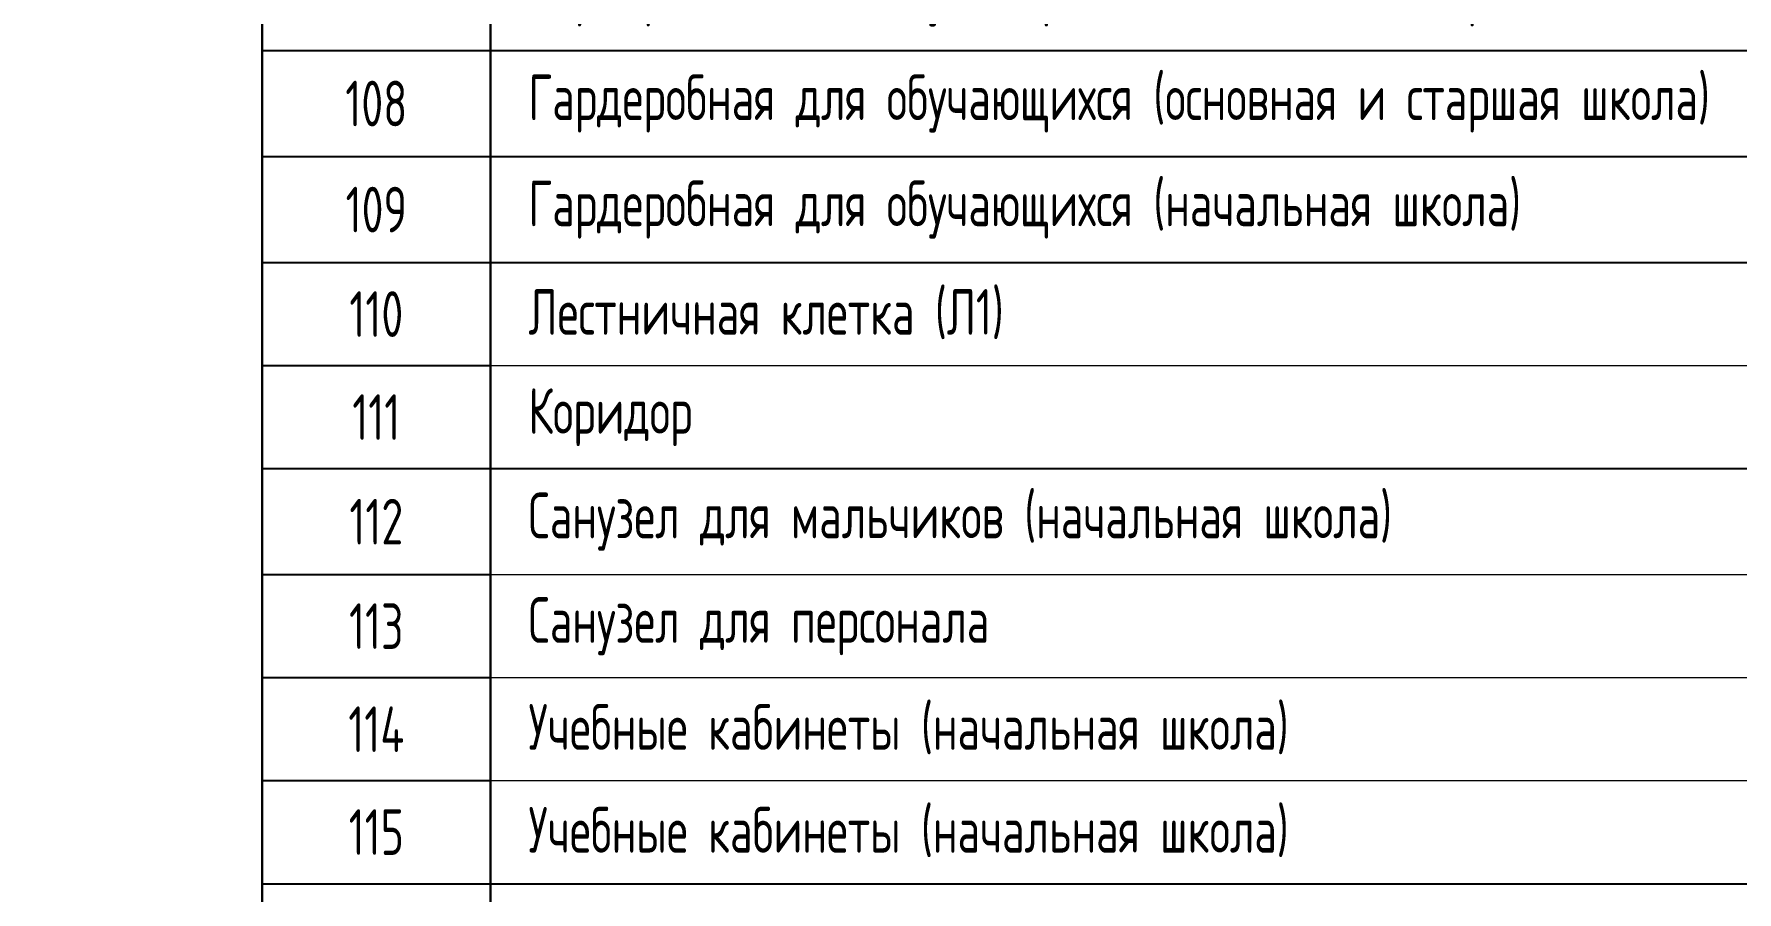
# Model space of a CAD drawing. Header units: millimetres. Extents: x -8689834 to 9420486, y -73560 to 166298.
# Drawn here: x -132047 to -120852, y 120427 to 126065 of the extents above; entities that cross this region are included whole.
import ezdxf
from ezdxf import colors
from ezdxf.entities.mleader import LeaderData, LeaderLine
from ezdxf.math import Vec2, Vec3

# ---------------------------------------------------------------- set-up
doc = ezdxf.new("R2010")
doc.units = ezdxf.units.MM
doc.header["$MEASUREMENT"] = 0
doc.layers.get('0').update_dxf_attribs({"color": 250, "lineweight": 9})
doc.layers.add('АР_Кровля дорожки', color=245, linetype='Continuous')
doc.layers.add('АР_Таблицы', color=250, linetype='Continuous')
doc.layers.add('АР_Отметки', color=250, linetype='Continuous', lineweight=15)
doc.styles.add('ISOCPEUR', font='isocpeur.ttf', dxfattribs={"width": 0.7})
doc.styles.add('ISOCPEUR_2', font='isocpeur.ttf', dxfattribs={"width": 0.9, "height": 300})
doc.styles.add('Архитект', font='isocpeur.ttf', dxfattribs={"width": 0.8, "oblique": 8})

# ---------------------------------------------------------------- blocks, each defined once
blk = doc.blocks.new('*T4483')
at = {"layer": 'АР_Таблицы', "color": 0, "linetype": 'ByBlock', "lineweight": 30, "ltscale": 500, "transparency": 16777216}
for p, q in [((0, -1500), (12955, -1500)), ((0, -1500), (0, -56329)), ((1500, -1500), (1500, -56329)), ((9955, -1500), (9955, -56329)), ((11955, -1500), (11955, -56329)), ((12955, -1500), (12955, -56329)), ((0, -3500), (12955, -3500)), ((0, -56329), (12955, -56329))]:
    blk.add_line(p, q, dxfattribs=at)
at = {"layer": 'АР_Таблицы', "color": 0, "linetype": 'ByBlock', "lineweight": -2, "ltscale": 500, "transparency": 16777216}
for p, q in [((0, -4177), (12955, -4177)), ((0, -4854), (12955, -4854)), ((0, -5531), (12955, -5531)), ((0, -6228), (1500, -6228)), ((9955, -6228), (12955, -6228)), ((0, -6925), (12955, -6925)), ((0, -7622), (12955, -7622)), ((0, -8318), (12955, -8318)), ((0, -9015), (12955, -9015)), ((0, -9692), (1500, -9692)), ((11955, -9692), (12955, -9692)), ((0, -10369), (12955, -10369)), ((0, -11066), (1500, -11066)), ((11955, -11066), (12955, -11066)), ((0, -11743), (1500, -11743)), ((11955, -11743), (12955, -11743)), ((0, -12420), (1500, -12420)), ((11955, -12420), (12955, -12420)), ((0, -13097), (12955, -13097)), ((0, -13774), (12955, -13774)), ((0, -14451), (12955, -14451)), ((0, -15148), (9955, -15148)), ((11955, -15148), (12955, -15148)), ((0, -15845), (9955, -15845)), ((11955, -15845), (12955, -15845)), ((0, -16542), (9955, -16542)), ((11955, -16542), (12955, -16542)), ((0, -17238), (12955, -17238)), ((0, -17915), (12955, -17915)), ((0, -18612), (9955, -18612)), ((11955, -18612), (12955, -18612)), ((0, -19289), (12955, -19289)), ((0, -19966), (9955, -19966)), ((11955, -19966), (12955, -19966)), ((0, -20643), (12955, -20643)), ((0, -21320), (9955, -21320)), ((0, -21997), (9955, -21997)), ((11955, -21997), (12955, -21997)), ((0, -22674), (9955, -22674)), ((11955, -22674), (12955, -22674)), ((0, -23351), (1500, -23351)), ((11955, -23351), (12955, -23351)), ((0, -25051), (1500, -25051)), ((11955, -25051), (12955, -25051)), ((0, -25728), (1500, -25728)), ((11955, -25728), (12955, -25728)), ((0, -26405), (1500, -26405)), ((11955, -26405), (12955, -26405)), ((0, -27102), (1500, -27102)), ((11955, -27102), (12955, -27102)), ((0, -27778), (1500, -27778)), ((11955, -27778), (12955, -27778)), ((0, -28475), (1500, -28475)), ((11955, -28475), (12955, -28475)), ((0, -29172), (1500, -29172)), ((11955, -29172), (12955, -29172)), ((0, -29849), (1500, -29849)), ((11955, -29849), (12955, -29849)), ((0, -30526), (1500, -30526)), ((11955, -30526), (12955, -30526)), ((0, -31203), (1500, -31203)), ((11955, -31203), (12955, -31203)), ((0, -31900), (1500, -31900)), ((11955, -31900), (12955, -31900)), ((0, -32597), (1500, -32597)), ((11955, -32597), (12955, -32597)), ((0, -33294), (1500, -33294)), ((11955, -33294), (12955, -33294)), ((0, -33971), (1500, -33971)), ((11955, -33971), (12955, -33971)), ((0, -34648), (1500, -34648)), ((11955, -34648), (12955, -34648)), ((0, -35325), (1500, -35325)), ((11955, -35325), (12955, -35325)), ((0, -36002), (1500, -36002)), ((11955, -36002), (12955, -36002)), ((0, -36678), (1500, -36678)), ((11955, -36678), (12955, -36678)), ((0, -37355), (1500, -37355)), ((11955, -37355), (12955, -37355)), ((0, -38032), (1500, -38032)), ((11955, -38032), (12955, -38032)), ((0, -38709), (9955, -38709)), ((11955, -38709), (12955, -38709)), ((0, -39386), (1500, -39386)), ((11955, -39386), (12955, -39386)), ((0, -40063), (1500, -40063)), ((11955, -40063), (12955, -40063)), ((0, -40740), (1500, -40740)), ((11955, -40740), (12955, -40740)), ((0, -41417), (1500, -41417)), ((11955, -41417), (12955, -41417)), ((0, -42094), (1500, -42094)), ((11955, -42094), (12955, -42094)), ((0, -42771), (1500, -42771)), ((11955, -42771), (12955, -42771)), ((0, -43448), (1500, -43448)), ((11955, -43448), (12955, -43448)), ((0, -44125), (1500, -44125)), ((11955, -44125), (12955, -44125)), ((0, -44802), (1500, -44802)), ((11955, -44802), (12955, -44802)), ((0, -45478), (1500, -45478)), ((11955, -45478), (12955, -45478)), ((0, -46155), (1500, -46155)), ((11955, -46155), (12955, -46155)), ((0, -46832), (1500, -46832)), ((11955, -46832), (12955, -46832)), ((0, -47509), (1500, -47509)), ((11955, -47509), (12955, -47509)), ((0, -48186), (1500, -48186)), ((11955, -48186), (12955, -48186)), ((0, -48863), (1500, -48863)), ((11955, -48863), (12955, -48863)), ((0, -49540), (9955, -49540)), ((11955, -49540), (12955, -49540)), ((0, -50217), (1500, -50217)), ((11955, -50217), (12955, -50217)), ((0, -50894), (9955, -50894)), ((11955, -50894), (12955, -50894)), ((0, -51571), (9955, -51571)), ((11955, -51571), (12955, -51571)), ((0, -52248), (9955, -52248)), ((11955, -52248), (12955, -52248)), ((0, -52945), (9955, -52945)), ((11955, -52945), (12955, -52945)), ((0, -53622), (9955, -53622)), ((11955, -53622), (12955, -53622)), ((0, -54298), (1500, -54298)), ((11955, -54298), (12955, -54298)), ((0, -54975), (1500, -54975)), ((11955, -54975), (12955, -54975)), ((0, -55652), (1500, -55652))]:
    blk.add_line(p, q, dxfattribs=at)
at = {"layer": 'АР_Таблицы', "color": 0, "linetype": 'ByBlock', "lineweight": 9, "ltscale": 500, "transparency": 16777216}
for p, q in [((1500, -6228), (9955, -6228)), ((1500, -9692), (11955, -9692)), ((1500, -11066), (11955, -11066)), ((1500, -11743), (11955, -11743)), ((1500, -12420), (11955, -12420)), ((9955, -15148), (11955, -15148)), ((9955, -15845), (11955, -15845)), ((9955, -16542), (11955, -16542)), ((9955, -18612), (11955, -18612)), ((9955, -19966), (11955, -19966)), ((9955, -21320), (12955, -21320)), ((9955, -21997), (11955, -21997)), ((9955, -22674), (11955, -22674)), ((1500, -23351), (11955, -23351)), ((1500, -25051), (11955, -25051)), ((1500, -25728), (11955, -25728)), ((1500, -26405), (11955, -26405)), ((1500, -27102), (11955, -27102)), ((1500, -27778), (11955, -27778)), ((1500, -28475), (11955, -28475)), ((1500, -29172), (11955, -29172)), ((1500, -29849), (11955, -29849)), ((1500, -30526), (11955, -30526)), ((1500, -31203), (11955, -31203)), ((1500, -31900), (11955, -31900)), ((1500, -32597), (11955, -32597)), ((1500, -33294), (11955, -33294)), ((1500, -33971), (11955, -33971)), ((1500, -34648), (11955, -34648)), ((1500, -35325), (11955, -35325)), ((1500, -36002), (11955, -36002)), ((1500, -36678), (11955, -36678)), ((1500, -37355), (11955, -37355)), ((1500, -38032), (11955, -38032)), ((9955, -38709), (11955, -38709)), ((1500, -39386), (11955, -39386)), ((1500, -40063), (11955, -40063)), ((1500, -40740), (11955, -40740)), ((1500, -41417), (11955, -41417)), ((1500, -42094), (11955, -42094)), ((1500, -42771), (11955, -42771)), ((1500, -43448), (11955, -43448)), ((1500, -44125), (11955, -44125)), ((1500, -44802), (11955, -44802)), ((1500, -45478), (11955, -45478)), ((1500, -46155), (11955, -46155)), ((1500, -46832), (11955, -46832)), ((1500, -47509), (11955, -47509)), ((1500, -48186), (11955, -48186)), ((1500, -48863), (11955, -48863)), ((9955, -49540), (11955, -49540)), ((1500, -50217), (11955, -50217)), ((9955, -50894), (11955, -50894)), ((9955, -51571), (11955, -51571)), ((9955, -52248), (11955, -52248)), ((9955, -52945), (11955, -52945)), ((9955, -53622), (11955, -53622)), ((1500, -54298), (11955, -54298)), ((1500, -54975), (11955, -54975)), ((9955, -55652), (11955, -55652))]:
    blk.add_line(p, q, dxfattribs=at)
at = {"layer": 'АР_Таблицы', "color": 0, "linetype": 'ByBlock', "lineweight": 13, "ltscale": 500, "transparency": 16777216}
for p, q in [((1500, -55652), (9955, -55652)), ((11955, -55652), (12955, -55652))]:
    blk.add_line(p, q, dxfattribs=at)
at = {"layer": 'АР_Таблицы', "ltscale": 500, "transparency": 16777216}
for s, insert, char_height, width, attachment_point, style in [('Экспликация помещений 1-го этажа', (6477, -750), 500, 12854.8, 5, 'ISOCPEUR'), ('Номер поме- щения', (750, -2500), 300, 1400, 5, 'ISOCPEUR'), ('Кат. помещения', (12455, -2500), 300, 900, 5, 'ISOCPEUR'), ('Наименование', (5727, -2500), 300, 8354.8, 5, 'ISOCPEUR'), ('Площадь м2', (10955, -2500), 350, 1900, 5, 'ISOCPEUR'), ('101', (750, -3838), 300, 1223.08, 5, 'ISOCPEUR'), ('Тамбур', (1750, -3838), 300, 7954.8, 4, 'ISOCPEUR'), ('35.02', (10955, -3838), 300, 1500, 5, 'ISOCPEUR'), ('102', (750, -4515), 300, 1223.08, 5, 'ISOCPEUR'), ('Коридор с рекреацией', (1750, -4515), 300, 7954.8, 4, 'ISOCPEUR'), ('277,54', (10955, -4515), 300, 1500, 5, 'ISOCPEUR'), ('Санузел для МГН', (1750, -5192), 300, 7954.8, 4, 'ISOCPEUR'), ('5,23', (10955, -5192), 300, 1500, 5, 'ISOCPEUR'), ('103', (750, -5192), 300, 1223.08, 5, 'ISOCPEUR'), ('Административный кабинет тип 1 (начальная школа)', (1750, -5879), 300, 7954.8, 4, 'ISOCPEUR'), ('25,91', (10955, -5879), 300, 1500, 5, 'ISOCPEUR'), ('104', (750, -5879), 300, 1223.08, 5, 'ISOCPEUR'), ('Санузел для девочек (начальная школа)', (1750, -6576), 300, 7954.8, 4, 'ISOCPEUR'), ('106', (750, -6576), 300, 1223.08, 5, 'ISOCPEUR'), ('23,25', (10955, -6576), 300, 1500, 5, 'ISOCPEUR'), ('Гардеробная для обучающихся (основная и старшая школа)', (1750, -7273), 300, 7954.8, 4, 'ISOCPEUR'), ('107', (750, -7273), 300, 1223.08, 5, 'ISOCPEUR'), ('97,54', (10955, -7273), 300, 1500, 5, 'ISOCPEUR'), ('108', (750, -7970), 300, 1223.08, 5, 'ISOCPEUR'), ('Гардеробная для обучающихся (основная и старшая школа)', (1750, -7970), 300, 7954.8, 4, 'ISOCPEUR'), ('35.25', (10955, -7970), 300, 1500, 5, 'ISOCPEUR'), ('Гардеробная для обучающихся (начальная школа)', (1750, -8667), 300, 7954.8, 4, 'ISOCPEUR'), ('109', (750, -8667), 300, 1223.08, 5, 'ISOCPEUR'), ('57.49', (10955, -8667), 300, 1500, 5, 'ISOCPEUR'), ('Лестничная клетка (Л1)', (1750, -9354), 300, 7954.8, 4, 'ISOCPEUR'), ('110', (750, -9354), 300, 1223.08, 5, 'ISOCPEUR'), ('24.50', (10955, -9354), 300, 1500, 5, 'ISOCPEUR'), ('Коридор', (1750, -10031), 300, 7954.8, 4, 'ISOCPEUR'), ('77,66', (10955, -10031), 300, 1500, 5, 'ISOCPEUR'), ('111', (750, -10031), 300, 1223.08, 5, 'ISOCPEUR'), ('Санузел для мальчиков (начальная школа)', (1750, -10718), 300, 7954.8, 4, 'ISOCPEUR'), ('112', (750, -10718), 300, 1223.08, 5, 'ISOCPEUR'), ('12,44', (10955, -10718), 300, 1500, 5, 'ISOCPEUR'), ('113', (750, -11405), 300, 1223.08, 5, 'ISOCPEUR'), ('Санузел для персонала', (1750, -11405), 300, 7954.8, 4, 'ISOCPEUR'), ('2.78', (10955, -11405), 300, 1500, 5, 'ISOCPEUR'), ('114', (750, -12082), 300, 1223.08, 5, 'ISOCPEUR'), ('Учебные кабинеты (начальная школа)', (1750, -12082), 300, 7954.8, 4, 'ISOCPEUR'), ('60.20', (10955, -12082), 300, 1500, 5, 'ISOCPEUR'), ('115', (750, -12758), 300, 1223.08, 5, 'ISOCPEUR'), ('Учебные кабинеты (начальная школа)', (1750, -12758), 300, 7954.8, 4, 'ISOCPEUR'), ('58.33', (10955, -12758), 300, 1500, 5, 'ISOCPEUR'), ('117', (750, -13435), 300, 1223.08, 5, 'ISOCPEUR'), ('Учебные кабинеты (начальная школа)', (1750, -13435), 300, 7954.8, 4, 'ISOCPEUR'), ('58.22', (10955, -13435), 300, 1500, 5, 'ISOCPEUR'), ('118', (750, -14112), 300, 1223.08, 5, 'ISOCPEUR'), ('ПУИ', (1750, -14112), 300, 7954.8, 4, 'ISOCPEUR'), ('2.78', (10955, -14112), 300, 1500, 5, 'ISOCPEUR'), ('{\\C1;В4}', (12455, -14112), 300, 900, 5, 'ISOCPEUR'), ('119', (750, -14799), 300, 1223.08, 5, 'ISOCPEUR'), ('Санузел для девочек (начальная школа)', (1750, -14799), 300, 7954.8, 4, 'ISOCPEUR'), ('12.44', (10955, -14799), 300, 1500, 5, 'ISOCPEUR'), ('Коридор с рекреацией (основная и старшая школа)', (1750, -15496), 300, 7954.8, 4, 'ISOCPEUR'), ('120', (750, -15496), 300, 1223.08, 5, 'ISOCPEUR'), ('95.10', (10955, -15496), 300, 1500, 5, 'ISOCPEUR'), ('Комната охраны (с диспетчерским пунктом)', (1750, -16193), 300, 7954.8, 4, 'ISOCPEUR'), ('122', (750, -16193), 300, 1223.08, 5, 'ISOCPEUR'), ('23.43', (10955, -16193), 300, 1500, 5, 'ISOCPEUR'), ('Гардеробная комната (для учителей)', (1750, -16890), 300, 7954.8, 4, 'ISOCPEUR'), ('123', (750, -16890), 300, 1223.08, 5, 'ISOCPEUR'), ('9.86', (10955, -16890), 300, 1500, 5, 'ISOCPEUR'), ('124', (750, -17577), 300, 1223.08, 5, 'ISOCPEUR'), ('Помещение связи', (1750, -17577), 300, 7954.8, 4, 'ISOCPEUR'), ('9,47', (10955, -17577), 300, 1500, 5, 'ISOCPEUR'), ('{\\Q0;\\W0.7;\\C1;В4}', (12455, -17577), 300, 900, 5, 'Архитект'), ('125', (750, -18264), 300, 1223.08, 5, 'ISOCPEUR'), ('Санузел для мальчиков (начальная школа)', (1750, -18264), 300, 7954.8, 4, 'ISOCPEUR'), ('21,73', (10955, -18264), 300, 1500, 5, 'ISOCPEUR'), ('127', (750, -18951), 300, 1223.08, 5, 'ISOCPEUR'), ('Учебные кабинеты (начальная школа)', (1750, -18951), 300, 7954.8, 4, 'ISOCPEUR'), ('57,26', (10955, -18951), 300, 1500, 5, 'ISOCPEUR'), ('128', (750, -19628), 300, 1223.08, 5, 'ISOCPEUR'), ('Учебные кабинеты (начальная школа)', (1750, -19628), 300, 7954.8, 4, 'ISOCPEUR'), ('53,71', (10955, -19628), 300, 1500, 5, 'ISOCPEUR'), ('Учебные кабинеты (начальная школа)', (1750, -20305), 300, 7954.8, 4, 'ISOCPEUR'), ('58,81', (10955, -20305), 300, 1500, 5, 'ISOCPEUR'), ('129', (750, -20305), 300, 1223.08, 5, 'ISOCPEUR'), ('Коридор с рекреацией', (1750, -20982), 300, 7954.8, 4, 'ISOCPEUR'), ('117,57', (10955, -20982), 300, 1500, 5, 'ISOCPEUR'), ('130', (750, -20982), 300, 1223.08, 5, 'ISOCPEUR'), ('27,18', (10955, -21658), 300, 1500, 5, 'ISOCPEUR'), ('131', (750, -21658), 300, 1223.08, 5, 'ISOCPEUR'), ('Лестничная клетка Тип Н2', (1750, -21658), 300, 7954.8, 4, 'ISOCPEUR'), ('42,02', (10955, -22335), 300, 1500, 5, 'ISOCPEUR'), ('132', (750, -22335), 300, 1223.08, 5, 'ISOCPEUR'), ('Вестибюль', (1750, -22335), 300, 7954.8, 4, 'ISOCPEUR'), ('Электрощитовая', (1750, -23012), 300, 7954.8, 4, 'ISOCPEUR'), ('16,24', (10955, -23012), 300, 1500, 5, 'ISOCPEUR'), ('133', (750, -23012), 300, 1223.08, 5, 'ISOCPEUR'), ('{\\C240;\\c2367469;В3}', (12455, -23012), 300, 900, 5, 'ISOCPEUR'), ('Место для приготовления дезинфицирующих растворов и хранения уборочного инвентаря, предназначенных для помещений медицинского назначения', (1750, -24201), 300, 7954.8, 4, 'ISOCPEUR'), ('134', (750, -24201), 300, 1223.08, 5, 'ISOCPEUR'), ('7,76', (10955, -24201), 300, 1500, 5, 'ISOCPEUR'), ('{\\C1;В4}', (12455, -24201), 300, 900, 5, 'ISOCPEUR'), ('134.1', (750, -25389), 300, 1223.08, 5, 'ISOCPEUR'), ('Туалет медблока', (1750, -25389), 300, 7954.8, 4, 'ISOCPEUR'), ('4,31', (10955, -25389), 300, 1500, 5, 'ISOCPEUR'), ('135', (750, -26066), 300, 1223.08, 5, 'ISOCPEUR'), ('Кабинет врача', (1750, -26066), 300, 7954.8, 4, 'ISOCPEUR'), ('27,00', (10955, -26066), 300, 1500, 5, 'ISOCPEUR'), ('Процедурный (прививочный) кабинет', (1750, -26753), 300, 7954.8, 4, 'ISOCPEUR'), ('136', (750, -26753), 300, 1223.08, 5, 'ISOCPEUR'), ('20,88', (10955, -26753), 300, 1500, 5, 'ISOCPEUR'), ('137', (750, -27440), 300, 1223.08, 5, 'ISOCPEUR'), ('Коридор', (1750, -27440), 300, 7954.8, 4, 'ISOCPEUR'), ('26,06', (10955, -27440), 300, 1500, 5, 'ISOCPEUR'), ('138', (750, -28127), 300, 1223.08, 5, 'ISOCPEUR'), ('Комната инструктора ', (1750, -28127), 300, 7954.8, 4, 'ISOCPEUR'), ('12,07', (10955, -28127), 300, 1500, 5, 'ISOCPEUR'), ('Санузел с душем', (1750, -28824), 300, 7954.8, 4, 'ISOCPEUR'), ('7,03', (10955, -28824), 300, 1500, 5, 'ISOCPEUR'), ('138.1', (750, -28824), 300, 1223.08, 5, 'ISOCPEUR'), ('6,79', (10955, -29511), 300, 1500, 5, 'ISOCPEUR'), ('139', (750, -29511), 300, 1223.08, 5, 'ISOCPEUR'), ('ПУИ', (1750, -29511), 300, 7954.8, 4, 'ISOCPEUR'), ('{\\C1;В4}', (12455, -29511), 300, 900, 5, 'ISOCPEUR'), ('Санузел для персонала', (1750, -30188), 300, 7954.8, 4, 'ISOCPEUR'), ('3,27', (10955, -30188), 300, 1500, 5, 'ISOCPEUR'), ('140', (750, -30188), 300, 1223.08, 5, 'ISOCPEUR'), ('Помещение связи', (1750, -30865), 300, 7954.8, 4, 'ISOCPEUR'), ('141', (750, -30865), 300, 1223.08, 5, 'ISOCPEUR'), ('12,01', (10955, -30865), 300, 1500, 5, 'ISOCPEUR'), ('{\\C240;\\c2367469;В3}', (12455, -30865), 300, 900, 5, 'ISOCPEUR'), ('142', (750, -31552), 300, 1223.08, 5, 'ISOCPEUR'), ('Помещение для персонала ', (1750, -31552), 300, 7954.8, 4, 'ISOCPEUR'), ('11,87', (10955, -31552), 300, 1500, 5, 'ISOCPEUR'), ('142.1', (750, -32248), 300, 1223.08, 5, 'ISOCPEUR'), ('Санузел для персонала', (1750, -32248), 300, 7954.8, 4, 'ISOCPEUR'), ('2,01', (10955, -32248), 300, 1500, 5, 'ISOCPEUR'), ('142.2', (750, -32945), 300, 1223.08, 5, 'ISOCPEUR'), ('Душевая', (1750, -32945), 300, 7954.8, 4, 'ISOCPEUR'), ('2,29', (10955, -32945), 300, 1500, 5, 'ISOCPEUR'), ('4,85', (10955, -33632), 300, 1500, 5, 'ISOCPEUR'), ('143', (750, -33632), 300, 1223.08, 5, 'ISOCPEUR'), ('ПУИ', (1750, -33632), 300, 7954.8, 4, 'ISOCPEUR'), ('{\\C1;В4}', (12455, -33632), 300, 900, 5, 'ISOCPEUR'), ('Помещение для временного хранения пищевых отходов', (1750, -34309), 300, 7954.8, 4, 'ISOCPEUR'), ('6,01', (10955, -34309), 300, 1500, 5, 'ISOCPEUR'), ('144', (750, -34309), 300, 1223.08, 5, 'ISOCPEUR'), ('{\\C1;В4}', (12455, -34309), 300, 900, 5, 'ISOCPEUR'), ('Кладовая и моечная оборотной тары', (1750, -34986), 300, 7954.8, 4, 'ISOCPEUR'), ('6,92', (10955, -34986), 300, 1500, 5, 'ISOCPEUR'), ('145', (750, -34986), 300, 1223.08, 5, 'ISOCPEUR'), ('{\\C1;В4}', (12455, -34986), 300, 900, 5, 'ISOCPEUR'), ('Загрузочный цех', (1750, -35663), 300, 7954.8, 4, 'ISOCPEUR'), ('7,45', (10955, -35663), 300, 1500, 5, 'ISOCPEUR'), ('146', (750, -35663), 300, 1223.08, 5, 'ISOCPEUR'), ('{\\C1;В4}', (12455, -35663), 300, 900, 5, 'ISOCPEUR'), ('Коридор ', (1750, -36340), 300, 7954.8, 4, 'ISOCPEUR'), ('28,66', (10955, -36340), 300, 1500, 5, 'ISOCPEUR'), ('147', (750, -36340), 300, 1223.08, 5, 'ISOCPEUR'), ('Помещение с холодильным оборудованием', (1750, -37017), 300, 7954.8, 4, 'ISOCPEUR'), ('26,78', (10955, -37017), 300, 1500, 5, 'ISOCPEUR'), ('147.1', (750, -37017), 300, 1223.08, 5, 'ISOCPEUR'), ('{\\C1;В3}', (12455, -37017), 300, 900, 5, 'ISOCPEUR'), ('Кладовая сухих продуктов', (1750, -37694), 300, 7954.8, 4, 'ISOCPEUR'), ('148', (750, -37694), 300, 1223.08, 5, 'ISOCPEUR'), ('10,81', (10955, -37694), 300, 1500, 5, 'ISOCPEUR'), ('{\\C1;В3}', (12455, -37694), 300, 900, 5, 'ISOCPEUR'), ('149', (750, -38371), 300, 1223.08, 5, 'ISOCPEUR'), ('Доготовочный цех', (1750, -38371), 300, 7954.8, 4, 'ISOCPEUR'), ('15,16', (10955, -38371), 300, 1500, 5, 'ISOCPEUR'), ('{\\C1;В3}', (12455, -38371), 300, 900, 5, 'ISOCPEUR'), ('150', (750, -39048), 300, 1223.08, 5, 'ISOCPEUR'), ('Горячий цех', (1750, -39048), 300, 7954.8, 4, 'ISOCPEUR'), ('39,25', (10955, -39048), 300, 1500, 5, 'ISOCPEUR'), ('{\\C1;В3}', (12455, -39048), 300, 900, 5, 'ISOCPEUR'), ('151', (750, -39725), 300, 1223.08, 5, 'ISOCPEUR'), ('Моечная для кухонной посуды', (1750, -39725), 300, 7954.8, 4, 'ISOCPEUR'), ('9,75', (10955, -39725), 300, 1500, 5, 'ISOCPEUR'), ('{\\C1;Д}', (12455, -39725), 300, 900, 5, 'ISOCPEUR'), ('152', (750, -40402), 300, 1223.08, 5, 'ISOCPEUR'), ('Моечная для столовой посуды', (1750, -40402), 300, 7954.8, 4, 'ISOCPEUR'), ('34,78', (10955, -40402), 300, 1500, 5, 'ISOCPEUR'), ('{\\C1;Д}', (12455, -40402), 300, 900, 5, 'ISOCPEUR'), ('152.1', (750, -41078), 300, 1223.08, 5, 'ISOCPEUR'), ('Предмоечная ', (1750, -41078), 300, 7954.8, 4, 'ISOCPEUR'), ('5,48', (10955, -41078), 300, 1500, 5, 'ISOCPEUR'), ('{\\C1;Д}', (12455, -41078), 300, 900, 5, 'ISOCPEUR'), ('153', (750, -41755), 300, 1223.08, 5, 'ISOCPEUR'), ('Холодный цех', (1750, -41755), 300, 7954.8, 4, 'ISOCPEUR'), ('15,96', (10955, -41755), 300, 1500, 5, 'ISOCPEUR'), ('{\\C1;В3}', (12455, -41755), 300, 900, 5, 'ISOCPEUR'), ('154', (750, -42432), 300, 1223.08, 5, 'ISOCPEUR'), ('Обеденный зал', (1750, -42432), 300, 7954.8, 4, 'ISOCPEUR'), ('178,91', (10955, -42432), 300, 1500, 5, 'ISOCPEUR'), ('155', (750, -43109), 300, 1223.08, 5, 'ISOCPEUR'), ('Раздевальная для мальчиков', (1750, -43109), 300, 7954.8, 4, 'ISOCPEUR'), ('11,10', (10955, -43109), 300, 1500, 5, 'ISOCPEUR'), ('156', (750, -43786), 300, 1223.08, 5, 'ISOCPEUR'), ('Санузел для мальчиков', (1750, -43786), 300, 7954.8, 4, 'ISOCPEUR'), ('2,16', (10955, -43786), 300, 1500, 5, 'ISOCPEUR'), ('157', (750, -44463), 300, 1223.08, 5, 'ISOCPEUR'), ('Санузел для девочек', (1750, -44463), 300, 7954.8, 4, 'ISOCPEUR'), ('2,10', (10955, -44463), 300, 1500, 5, 'ISOCPEUR'), ('158', (750, -45140), 300, 1223.08, 5, 'ISOCPEUR'), ('Душевые для мальчиков', (1750, -45140), 300, 7954.8, 4, 'ISOCPEUR'), ('4,15', (10955, -45140), 300, 1500, 5, 'ISOCPEUR'), ('159', (750, -45817), 300, 1223.08, 5, 'ISOCPEUR'), ('Душевые для девочек', (1750, -45817), 300, 7954.8, 4, 'ISOCPEUR'), ('4,16', (10955, -45817), 300, 1500, 5, 'ISOCPEUR'), ('160', (750, -46494), 300, 1223.08, 5, 'ISOCPEUR'), ('Санузел для мальчиков', (1750, -46494), 300, 7954.8, 4, 'ISOCPEUR'), ('8,71', (10955, -46494), 300, 1500, 5, 'ISOCPEUR'), ('Санузел для девочек', (1750, -47171), 300, 7954.8, 4, 'ISOCPEUR'), ('9,76', (10955, -47171), 300, 1500, 5, 'ISOCPEUR'), ('161', (750, -47171), 300, 1223.08, 5, 'ISOCPEUR'), ('Раздевальная для девочек', (1750, -47848), 300, 7954.8, 4, 'ISOCPEUR'), ('17,10', (10955, -47848), 300, 1500, 5, 'ISOCPEUR'), ('162', (750, -47848), 300, 1223.08, 5, 'ISOCPEUR'), ('Лестничная клетка (Л1)', (1750, -48525), 300, 7954.8, 4, 'ISOCPEUR'), ('21,00', (10955, -48525), 300, 1500, 5, 'ISOCPEUR'), ('163', (750, -48525), 300, 1223.08, 5, 'ISOCPEUR'), ('Техническое помещение', (1750, -49202), 300, 7954.8, 4, 'ISOCPEUR'), ('164', (750, -49202), 300, 1223.08, 5, 'ISOCPEUR'), ('4.16', (10955, -49202), 300, 1500, 5, 'ISOCPEUR'), ('{\\C1;В4}', (12455, -49202), 300, 900, 5, 'ISOCPEUR'), ('Снарядная', (1750, -49878), 300, 7954.8, 4, 'ISOCPEUR'), ('21,21', (10955, -49878), 300, 1500, 5, 'ISOCPEUR'), ('165', (750, -49878), 300, 1223.08, 5, 'ISOCPEUR'), ('{\\C1;В3}', (12455, -49878), 300, 900, 5, 'ISOCPEUR'), ('166', (750, -50555), 300, 1223.08, 5, 'ISOCPEUR'), ('{\\C256;\\c0;ПУИ}', (1750, -50555), 300, 7954.8, 4, 'ISOCPEUR'), ('4.30', (10955, -50555), 300, 1500, 5, 'ISOCPEUR'), ('{\\C1;В4}', (12455, -50555), 300, 900, 5, 'ISOCPEUR'), ('Универсальный спортивный зал', (1750, -51232), 300, 7954.8, 4, 'ISOCPEUR'), ('167', (750, -51232), 300, 1223.08, 5, 'ISOCPEUR'), ('270.82', (10955, -51232), 300, 1500, 5, 'ISOCPEUR'), ('Лестничная клетка (Л1)', (1750, -51909), 300, 7954.8, 4, 'ISOCPEUR'), ('168', (750, -51909), 300, 1223.08, 5, 'ISOCPEUR'), ('25.50', (10955, -51909), 300, 1500, 5, 'ISOCPEUR'), ('Коридор и рекреация (основная и старшая школа)', (1750, -52596), 300, 7954.8, 4, 'ISOCPEUR'), ('169', (750, -52596), 300, 1223.08, 5, 'ISOCPEUR'), ('281.24', (10955, -52596), 300, 1500, 5, 'ISOCPEUR'), ('171', (750, -53283), 300, 1223.08, 5, 'ISOCPEUR'), ('Тех. помещение', (1750, -53283), 300, 7954.8, 4, 'ISOCPEUR'), ('3.93', (10955, -53283), 300, 1500, 5, 'ISOCPEUR'), ('{\\C1;В4}', (12455, -53283), 300, 900, 5, 'ISOCPEUR'), ('172', (750, -53960), 300, 1223.08, 5, 'ISOCPEUR'), ('Лестничная клетка (Л1)', (1750, -53960), 300, 7954.8, 4, 'ISOCPEUR'), ('21.00', (10955, -53960), 300, 1500, 5, 'ISOCPEUR'), ('172.1', (750, -54637), 300, 1223.08, 5, 'ISOCPEUR'), ('Тамбур', (1750, -54637), 300, 7954.8, 4, 'ISOCPEUR'), ('4.48', (10955, -54637), 300, 1500, 5, 'ISOCPEUR'), ('173', (750, -55314), 300, 1223.08, 5, 'ISOCPEUR'), ('{\\Q0;\\W0.7;Электрощитовая}', (1750, -55314), 300, 7954.8, 4, 'Архитект'), ('17.34', (10955, -55314), 300, 1500, 5, 'ISOCPEUR'), ('{\\C240;\\c2367469;В3}', (12455, -55314), 300, 900, 5, 'ISOCPEUR'), ('Всего', (9705, -55991), 300, 7954.8, 6, 'ISOCPEUR'), ('2667.3', (10955, -55991), 250, 1980, 5, 'ISOCPEUR_2')]:
    blk.add_mtext(s, dxfattribs=dict(at, insert=insert, char_height=char_height, width=width, attachment_point=attachment_point, style=style))
blk = doc.blocks.new('_DotSmall')
at = {"color": 0, "linetype": 'ByBlock', "const_width": 0.5}
blk.add_lwpolyline([(-0.0625, 0, 1), (0.0625, 0, 1)], format="xyb", close=True, dxfattribs=at)
blk = doc.blocks.new('Подложка')
blk.add_blockref('*T4483', (-130547, 133578.4))
at = {"layer": 'АР_Отметки', "color": 7}
ml = blk.add_multileader_mtext('Standard', dxfattribs=at)
ml.set_content('-0,180', color=7, style='ISOCPEUR')
ml.set_leader_properties(color=256, linetype='Continuous', lineweight=-1)
ml.set_arrow_properties(name='DOTSMALL')
ml.build(insert=Vec2(0, 0))
ml.multileader.update_dxf_attribs({"has_text_frame": 1, "text_left_attachment_type": 4, "text_right_attachment_type": 4, "dogleg_length": 100, "arrow_head_size": 180})
ctx = ml.context
ctx.base_point, ctx.char_height, ctx.arrow_head_size, ctx.landing_gap_size, ctx.plane_origin = Vec3(-187330.86, 132104.91), 250, 180, 50, Vec3(-189492.07, 131156.16)
ctx.left_attachment, ctx.right_attachment = 4, 4
notes = []
notes.append((ctx, [(0, (0, 0, 0), (0, 0), (1, 0), 1, [])]))
ctx.mtext.insert, ctx.mtext.width, ctx.mtext.line_spacing_style, ctx.mtext.flow_direction = Vec3(-187280.86, 132438.24), 852.697, 2, 5
ml = blk.add_multileader_mtext('Standard', dxfattribs=at)
ml.set_content('-1,140', color=7, style='ISOCPEUR')
ml.set_leader_properties(color=256, linetype='Continuous', lineweight=-1)
ml.set_arrow_properties(name='DOTSMALL')
ml.build(insert=Vec2(0, 0))
ml.multileader.update_dxf_attribs({"has_text_frame": 1, "text_left_attachment_type": 4, "text_right_attachment_type": 4, "dogleg_length": 100, "arrow_head_size": 180})
ctx = ml.context
ctx.base_point, ctx.char_height, ctx.arrow_head_size, ctx.landing_gap_size, ctx.plane_origin = Vec3(-177632.95, 129806.93), 250, 180, 50, Vec3(-177725.51, 129707.92)
ctx.left_attachment, ctx.right_attachment = 4, 4
notes.append((ctx, [(0, (0, 0, 0), (0, 0), (1, 0), 1, [])]))
ctx.mtext.insert, ctx.mtext.width, ctx.mtext.line_spacing_style, ctx.mtext.flow_direction = Vec3(-177582.95, 130140.26), 852.697, 2, 5
ml = blk.add_multileader_mtext('Standard', dxfattribs=at)
ml.set_content('-0,180', color=7, style='ISOCPEUR')
ml.set_leader_properties(color=256, linetype='Continuous', lineweight=-1)
ml.set_arrow_properties(name='DOTSMALL')
ml.build(insert=Vec2(0, 0))
ml.multileader.update_dxf_attribs({"has_text_frame": 1, "text_left_attachment_type": 4, "text_right_attachment_type": 4, "dogleg_length": 100, "arrow_head_size": 180})
ctx = ml.context
ctx.base_point, ctx.char_height, ctx.arrow_head_size, ctx.landing_gap_size, ctx.plane_origin = Vec3(-186007.86, 129680.96), 250, 180, 50, Vec3(-188169.07, 128732.21)
ctx.left_attachment, ctx.right_attachment = 4, 4
notes.append((ctx, [(0, (0, 0, 0), (0, 0), (1, 0), 1, [])]))
ctx.mtext.insert, ctx.mtext.width, ctx.mtext.line_spacing_style, ctx.mtext.flow_direction = Vec3(-185957.86, 130014.3), 852.697, 2, 5
ml = blk.add_multileader_mtext('Standard', dxfattribs=at)
ml.set_content('Л.4', color=7, style='ISOCPEUR')
ml.set_leader_properties(color=256, linetype='Continuous', lineweight=-1)
ml.set_arrow_properties(name='DOTSMALL')
ml.build(insert=Vec2(0, 0))
ml.multileader.update_dxf_attribs({"has_text_frame": 1, "text_left_attachment_type": 4, "text_right_attachment_type": 4, "dogleg_length": 100, "arrow_head_size": 180})
ctx = ml.context
ctx.base_point, ctx.char_height, ctx.arrow_head_size, ctx.landing_gap_size, ctx.plane_origin = Vec3(-184816.28, 129601.58), 250, 180, 50, Vec3(-159580.37, 117978.47)
ctx.left_attachment, ctx.right_attachment = 4, 4
notes.append((ctx, [(0, (0, 0, 0), (0, 0), (1, 0), 1, [])]))
ctx.mtext.insert, ctx.mtext.width, ctx.mtext.line_spacing_style, ctx.mtext.flow_direction = Vec3(-184766.28, 129934.92), 852.697, 2, 5
ml = blk.add_multileader_mtext('Standard', dxfattribs=at)
ml.set_content('-0,180', color=7, style='ISOCPEUR')
ml.set_leader_properties(color=256, linetype='Continuous', lineweight=-1)
ml.set_arrow_properties(name='DOTSMALL')
ml.build(insert=Vec2(0, 0))
ml.multileader.update_dxf_attribs({"has_text_frame": 1, "text_left_attachment_type": 4, "text_right_attachment_type": 4, "dogleg_length": 100, "arrow_head_size": 180})
ctx = ml.context
ctx.base_point, ctx.char_height, ctx.arrow_head_size, ctx.landing_gap_size, ctx.plane_origin = Vec3(-195902.06, 128915.24), 250, 180, 50, Vec3(-198063.28, 127966.49)
ctx.left_attachment, ctx.right_attachment = 4, 4
notes.append((ctx, [(0, (0, 0, 0), (0, 0), (1, 0), 1, [])]))
ctx.mtext.insert, ctx.mtext.width, ctx.mtext.line_spacing_style, ctx.mtext.flow_direction = Vec3(-195852.06, 129248.58), 852.697, 2, 5
ml = blk.add_multileader_mtext('Standard', dxfattribs=at)
ml.set_content('-1,140', color=7, style='ISOCPEUR')
ml.set_leader_properties(color=256, linetype='Continuous', lineweight=-1)
ml.set_arrow_properties(name='DOTSMALL')
ml.build(insert=Vec2(0, 0))
ml.multileader.update_dxf_attribs({"has_text_frame": 1, "text_left_attachment_type": 4, "text_right_attachment_type": 4, "dogleg_length": 100, "arrow_head_size": 180})
ctx = ml.context
ctx.base_point, ctx.char_height, ctx.arrow_head_size, ctx.landing_gap_size, ctx.plane_origin = Vec3(-180313.72, 128673.32, 0), 250, 180, 50, Vec3(-180395.12, 128959.46, 0)
ctx.left_attachment, ctx.right_attachment = 4, 4
notes.append((ctx, [(0, (0, 0, 0), (0, 0), (1, 0), 1, [])]))
ctx.mtext.insert, ctx.mtext.width, ctx.mtext.line_spacing_style, ctx.mtext.flow_direction = Vec3(-180263.72, 129006.66, 0), 852.697, 2, 5
ml = blk.add_multileader_mtext('Standard', dxfattribs=at)
ml.set_content('Л.5', color=7, style='ISOCPEUR')
ml.set_leader_properties(color=256, linetype='Continuous', lineweight=-1)
ml.set_arrow_properties(name='DOTSMALL')
ml.build(insert=Vec2(0, 0))
ml.multileader.update_dxf_attribs({"has_text_frame": 1, "text_left_attachment_type": 4, "text_right_attachment_type": 4, "dogleg_length": 100, "arrow_head_size": 180})
ctx = ml.context
ctx.base_point, ctx.char_height, ctx.arrow_head_size, ctx.landing_gap_size, ctx.plane_origin = Vec3(-156726.19, 125681.95), 250, 180, 50, Vec3(-131490.27, 114058.83)
ctx.left_attachment, ctx.right_attachment = 4, 4
notes.append((ctx, [(0, (0, 0, 0), (0, 0), (1, 0), 1, [])]))
ctx.mtext.insert, ctx.mtext.width, ctx.mtext.line_spacing_style, ctx.mtext.flow_direction = Vec3(-156676.19, 126015.28), 852.697, 2, 5
ml = blk.add_multileader_mtext('Standard', dxfattribs=at)
ml.set_content('-0,180', color=7, style='ISOCPEUR')
ml.set_leader_properties(color=256, linetype='Continuous', lineweight=-1)
ml.set_arrow_properties(name='DOTSMALL')
ml.build(insert=Vec2(0, 0))
ml.multileader.update_dxf_attribs({"has_text_frame": 1, "text_left_attachment_type": 4, "text_right_attachment_type": 4, "dogleg_length": 100, "arrow_head_size": 180})
ctx = ml.context
ctx.base_point, ctx.char_height, ctx.arrow_head_size, ctx.landing_gap_size, ctx.plane_origin = Vec3(-204920.73, 122356.47), 250, 180, 50, Vec3(-207081.94, 121407.72)
ctx.left_attachment, ctx.right_attachment = 4, 4
notes.append((ctx, [(0, (0, 0, 0), (0, 0), (1, 0), 1, [])]))
ctx.mtext.insert, ctx.mtext.width, ctx.mtext.line_spacing_style, ctx.mtext.flow_direction = Vec3(-204870.73, 122689.8), 852.697, 2, 5
ml = blk.add_multileader_mtext('Standard', dxfattribs=at)
ml.set_content('{\\W0.8;-2,730}', color=7, style='ISOCPEUR')
ml.set_leader_properties(color=256, linetype='Continuous', lineweight=-1)
ml.set_arrow_properties(name='DOTSMALL')
ml.build(insert=Vec2(0, 0))
ml.multileader.update_dxf_attribs({"has_text_frame": 1, "text_left_attachment_type": 4, "text_right_attachment_type": 4, "dogleg_length": 100, "arrow_head_size": 180})
ctx = ml.context
ctx.base_point, ctx.char_height, ctx.arrow_head_size, ctx.landing_gap_size, ctx.plane_origin = Vec3(-314791.32, 121809.02, 0), 250, 180, 50, Vec3(-319449.83, 117956.71, 0)
ctx.left_attachment, ctx.right_attachment = 4, 4
notes.append((ctx, [(0, (0, 0, 0), (0, 0), (1, 0), 1, [])]))
ctx.mtext.insert, ctx.mtext.width, ctx.mtext.defined_height, ctx.mtext.line_spacing_style, ctx.mtext.flow_direction = Vec3(-314741.32, 122142.35, 0), 769.989, 343.89, 2, 5
ml = blk.add_multileader_mtext('Standard', dxfattribs=at)
ml.set_content('0,000', color=7, style='ISOCPEUR')
ml.set_leader_properties(color=256, linetype='Continuous', lineweight=-1)
ml.set_arrow_properties(name='DOTSMALL')
ml.build(insert=Vec2(0, 0))
ml.multileader.update_dxf_attribs({"has_text_frame": 1, "text_left_attachment_type": 4, "text_right_attachment_type": 4, "dogleg_length": 100, "arrow_head_size": 180})
ctx = ml.context
ctx.base_point, ctx.char_height, ctx.arrow_head_size, ctx.landing_gap_size, ctx.plane_origin = Vec3(-186893.33, 121409.37), 250, 180, 50, Vec3(-189054.54, 120460.62)
ctx.left_attachment, ctx.right_attachment = 4, 4
notes.append((ctx, [(0, (0, 0, 0), (0, 0), (1, 0), 1, [])]))
ctx.mtext.insert, ctx.mtext.width, ctx.mtext.line_spacing_style, ctx.mtext.flow_direction = Vec3(-186843.33, 121742.7), 852.697, 2, 5
for ctx, leaders in notes:
    for number, flags, end, landing, length, lines in leaders:
        leader = LeaderData()
        leader.index, (leader.has_last_leader_line, leader.has_dogleg_vector, leader.attachment_direction) = number, flags
        leader.last_leader_point, leader.dogleg_vector, leader.dogleg_length = Vec3(end), Vec3(landing), length
        for number, points, colour, breaks in lines:
            line = LeaderLine()
            line.index, line.vertices, line.color, line.breaks = number, Vec3.list(points), colors.encode_raw_color(colour), breaks
            leader.lines.append(line)
        ctx.leaders.append(leader)

msp = doc.modelspace()

# ---------------------------------------------------------------- block references
at = {"layer": 'АР_Кровля дорожки', "color": 7}
msp.add_blockref('Подложка', (0, 0), dxfattribs=at)

doc.saveas('drawing.dxf')
